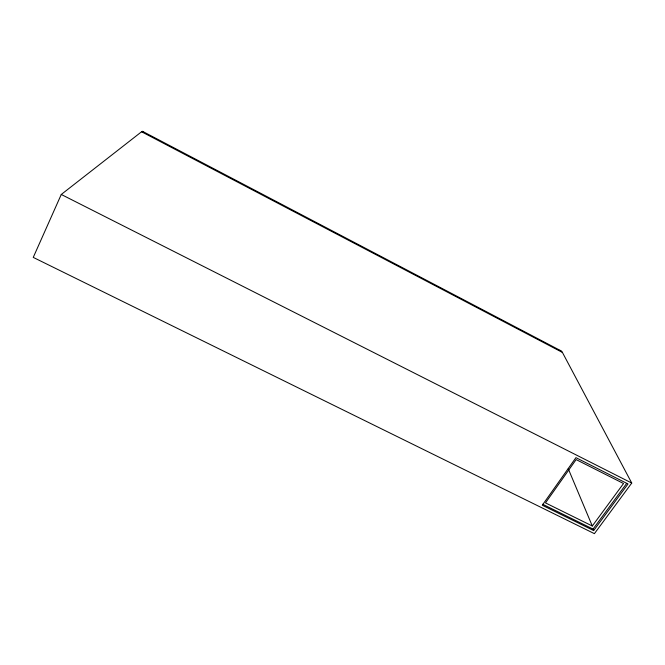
<?xml version="1.0" encoding="UTF-8"?>
<svg xmlns="http://www.w3.org/2000/svg" width="665" height="665" viewBox="0 0 665 665"><rect width="100%" height="100%" fill="white"/><g stroke="black" fill="none" stroke-linecap="round" stroke-linejoin="round"><path stroke-width="1" d="M142.942 131.986A27.007 3.2 -63.2 0 0 141.57 131.761L61.263 194.471L33.25 257.397L594.402 533.654L631.75 483.056L562.415 352.433A24.987 9.31 -62 0 0 559.556 350.314M592.299 526.007L623.529 483.513L576.131 459.582L545.475 502.89L592.299 526.007L568.259 468.767M593.67 530.562L542.283 505.234L575.932 457.653L628.001 483.962L593.67 530.562L593.047 529.082L626.671 483.413M542.707 504.261L593.047 529.082M61.263 194.471L631.75 483.056M142.634 131.387L560.761 350.704M141.57 131.761L562.415 352.433"/></g></svg>
